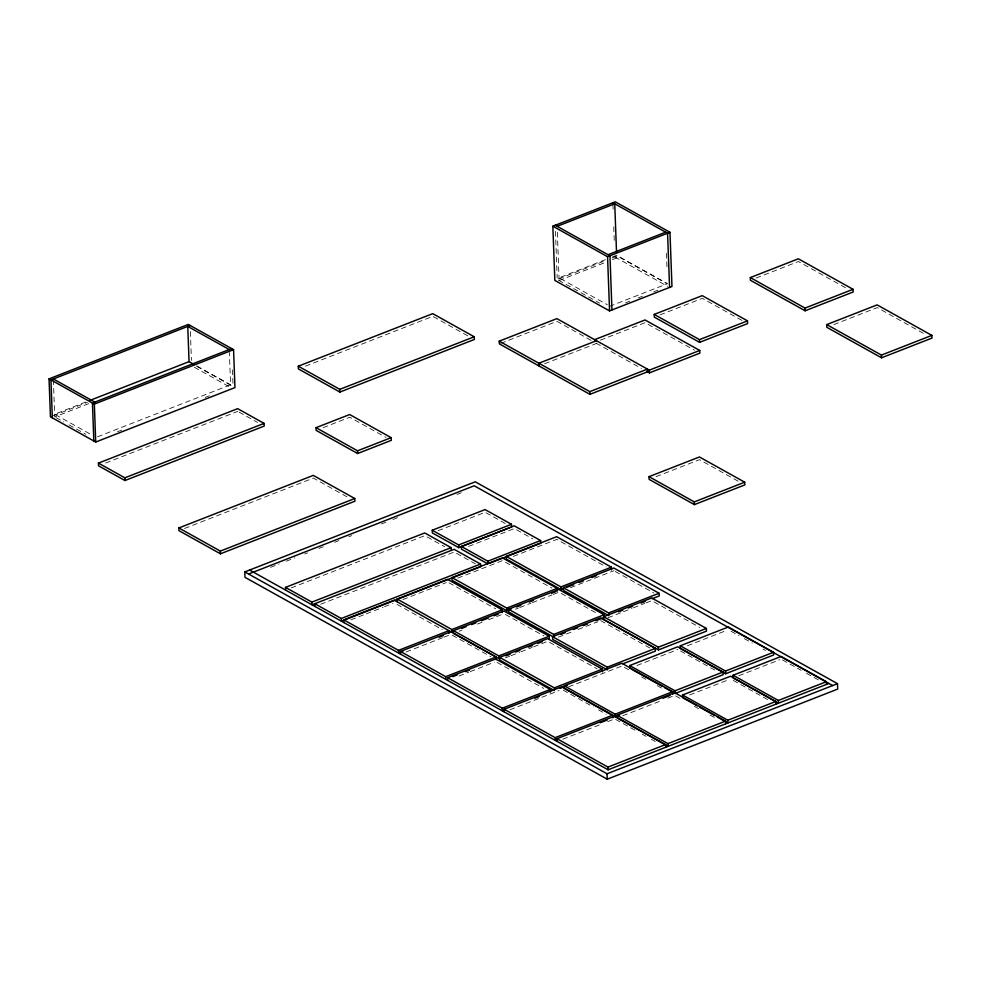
<?xml version="1.0" encoding="UTF-8"?>
<svg xmlns="http://www.w3.org/2000/svg" width="981" height="981" viewBox="0 0 981 981"><rect width="100%" height="100%" fill="white"/><g stroke="black" fill="none" stroke-linecap="round" stroke-linejoin="round"><path stroke-width="0.74" stroke-dasharray="4.91 3.68" d="M85.764 402.038L54.629 414.215L92.251 435.172M53.281 415.699L87.383 402.369M88.695 403.645L54.728 416.925L53.391 380.444M97.548 436.79L230.572 384.785L229.382 352.486M117.462 431.75L121.705 430.095M205.201 397.452L209.444 395.784M305.459 366.158L432.817 316.36L467.839 335.882M605.4 259.683L559.023 277.807L607.349 304.748M612.414 256.936L616.632 255.281L667.583 283.668L609.961 306.195M558.643 278.923L606.417 260.247M612.034 258.04L617.245 256.004L666.626 283.521M559.121 280.517L605.498 262.393M612.524 259.646L616.73 257.991L616.62 254.986M105.641 463.032L237.77 411.37M500.751 343.325L556.963 321.339L591.298 340.481M625.522 302.871L629.741 301.216M638.165 297.917L642.383 296.274M653.628 291.872L657.846 290.229M323.141 427.642L349.751 417.244L386.073 437.477M659.955 314.901L702.322 298.347L742.274 320.603M756.069 278.077L798.436 261.51L847.805 289.027M600.311 340.186L645.118 322.675L694.499 350.18M544.59 363.755L596.583 343.424M184.587 528.452L313.368 478.103L349.677 498.348M833.825 324.576L877.235 307.605L925.279 334.374M270.597 567.325L279.131 563.989M286.244 561.206L294.778 557.87M304.735 553.971L307.58 552.867M318.96 548.416L323.227 546.748M334.607 542.297L338.874 540.629M348.831 536.73L351.676 535.626M381.548 523.94L385.815 522.272M392.94 519.489L398.629 517.269M456.95 494.461L461.217 492.793M291.271 587.877L424.822 535.663L444.626 546.699M438.066 530.709L485.166 512.29L506.294 524.062M320.652 604.247L454.203 552.033L475.331 563.805M468.636 546.392L514.314 528.538L532.806 538.839M656.117 476.643L699.527 459.672L738.141 481.193M350.891 619.845L364.895 614.376M366.293 613.824L383.093 607.251M384.491 606.699L392.903 603.425M402.848 599.575L446.257 582.604M457.735 578.116L502.542 560.592L551.923 588.11M513.357 556.362L556.767 539.391L606.148 566.908M406.134 651.96L442.541 637.724M443.939 637.172L450.941 634.437M459.206 631.212L462.002 630.121M477.404 624.088L483.008 621.905M488.612 619.71L504.013 613.689M515.565 609.176L518.373 608.073M519.771 607.533L530.979 603.143M532.376 602.604L551.984 594.94M553.382 594.388L558.974 592.193L597.601 613.726M570.501 587.693L613.91 570.721M458.998 676.019L468.881 672.157M470.291 671.605L494.301 662.212M505.374 657.883L509.605 656.228M511.015 655.676L519.489 652.365M520.899 651.813L532.205 647.399M533.615 646.847L547.729 641.329L597.11 668.834M558.312 637.184L572.438 631.666M578.091 629.459L597.858 621.721M607.975 617.772L622.089 612.242M623.511 611.69L631.985 608.379M633.395 607.828L644.689 603.413M646.099 602.861L651.752 600.654L699.796 627.423M509.924 709.778L559.109 690.55M568.539 686.859L621.929 665.989L629.765 670.354M636.865 665.51L677.822 649.496M687.399 645.756L726.946 630.293M562.763 739.22L599.293 724.934M607.717 721.636L614.744 718.889L636.951 731.262M622.776 715.75L662.114 700.373M667.742 698.165L674.756 695.419L679.992 698.337M689.692 694.953L729.239 679.49M738.828 675.737L779.772 659.735M614.854 256.948L667.681 286.378M558.569 280.21L599.612 303.092M596.043 343.117L641.415 368.402M731.017 631.224L739.012 635.676M744.334 638.643L752.329 643.095M762.985 649.042L765.646 650.526M782.519 659.919L801.158 670.317M806.492 673.285L818.473 679.956M615.246 571.457L653.873 592.99M196.838 365.987L230.572 384.785M196.752 366.318L233.073 386.551M194.348 367.25L230.67 387.495M680.483 650.979L715.112 670.281M733.31 680.422L767.939 699.723M239.094 412.106L257.574 422.419M600.679 620.617L650.06 648.134M641.525 676.902L646.749 679.808M657.196 685.633L662.42 688.552M694.352 706.345L699.576 709.251M710.036 715.075L715.259 717.982M448.991 582.8L495.699 608.821M505.35 614.437L543.965 635.958M563.229 690.17L593.272 706.921M598.496 709.827L606.332 714.193M642.175 734.168L646.099 736.351M651.323 739.269L655.247 741.452M396.962 604.357L442.345 629.643M452.278 635.185L490.905 656.706M497.048 662.408L543.756 688.429M56.027 417.648L63.814 421.977M69.001 424.871L85.862 434.264M666.467 253.257L667.068 269.824M612.917 204.244L613.137 210.265M613.738 226.832L614.351 243.398M557.355 232.338L559.072 279.021M555.467 231.283L557.183 277.966M232.46 369.862L233.012 385.03M190.388 331.553L191.442 360.383"/><path stroke-width="1.47" d="M49.05 378.862L188.278 324.429L233.564 349.653L234.95 387.605L95.721 442.039L50.436 416.802L49.05 378.862L94.335 404.098L233.564 349.653M190.167 325.471L50.938 379.917L52.324 417.857M90.007 400.383L189.063 361.646L194.25 364.54M231.675 348.611L92.447 403.044L93.833 440.984M552.843 226.206L615.259 201.804L669.974 232.289L671.96 286.501L609.557 310.903L554.829 280.407L552.843 226.206L607.558 256.691L669.974 232.289M557.134 226.317L614.744 203.79L616.509 251.97M298.285 366.207L432.719 313.65L474.228 336.777L474.326 339.487L339.892 392.057L298.383 368.917L298.285 366.207L339.794 389.347L474.228 336.777M608.073 254.704L665.694 232.178M98.443 463.106L237.672 408.66L264.085 423.387L264.183 426.097L124.955 480.531L98.541 465.816L98.443 463.106L124.857 477.821L264.085 423.387M499.243 341.155L589.814 391.627L647.423 369.101L647.521 371.811L589.912 394.337L499.354 343.865L499.243 341.155L556.865 318.629L649.324 370.156L699.735 350.45L699.833 353.16L649.422 372.866L646.761 371.382M316.041 427.667L349.653 414.534L391.161 437.661L391.26 440.371L357.648 453.516L316.14 430.377L316.041 427.667L357.55 450.806L391.161 437.661M654.204 314.411L702.212 295.637L747.497 320.861L747.596 323.583L699.588 342.344L654.302 317.121L654.204 314.411L699.49 339.634L747.497 320.861M750.318 277.574L798.338 258.8L853.053 289.297L853.151 292.007L805.131 310.781L750.416 280.284L750.318 277.574L805.033 308.071L853.053 289.297M594.609 339.671L645.02 319.953L699.735 350.45M596.485 340.714L538.876 363.24L538.974 365.95M178.836 527.95L313.258 475.393L354.766 498.52L354.877 501.23L220.443 553.799L178.934 530.66L178.836 527.95L220.345 551.089L354.766 498.52M826.725 324.601L877.137 304.883L931.852 335.379L931.95 338.089L881.539 357.795L826.824 327.311L826.725 324.601L881.441 355.085L931.852 335.379M244.796 571.911L475.245 481.818L837.504 683.671L837.7 689.091L607.251 779.196L244.992 577.331L244.796 571.911L607.055 773.776L837.504 683.671M248.561 574.02L474.215 485.791L832.697 685.56M285.581 590.096L285.483 587.386L424.712 532.953L451.137 547.668L451.235 550.378M510.157 527.57L458.777 547.656L432.351 532.941L432.253 530.231L485.068 509.58L511.481 524.295L511.579 527.005M285.483 587.386L311.897 602.101L451.137 547.668M432.253 530.231L458.667 544.946L511.481 524.295M461.401 546.466L487.815 561.193L487.913 563.903L461.499 549.176L461.401 546.466L514.216 525.828L540.629 540.543L540.727 543.253L489.347 563.339M649.017 476.668L699.428 456.962L744.702 482.198L744.812 484.908L694.401 504.614L649.115 479.378L649.017 476.668L694.29 501.904L744.702 482.198M341.29 618.484L480.518 564.038L480.616 566.748L341.388 621.194L341.29 618.484L314.876 603.756L314.975 606.466M487.815 561.193L540.629 540.543M343.89 622.579L343.791 619.869L394.203 600.164L496.128 656.963L496.227 659.673M397.244 601.758L397.146 599.048L447.557 579.342L502.272 609.826L502.37 612.536M511.052 609.152L506.846 610.795L452.131 580.298L452.033 577.588L502.444 557.882L557.159 588.367L557.257 591.089M563.879 588.502L561.071 589.593L506.355 559.096L506.257 556.386L556.668 536.681L611.384 567.165L611.482 569.875M343.791 619.869L398.507 650.366L448.918 630.648L449.016 633.358M397.146 599.048L451.861 629.544L502.272 609.826M452.033 577.588L506.748 608.085L557.159 588.367M506.257 556.386L560.973 586.883L611.384 567.165M400.53 654.143L400.432 651.433L450.843 631.727M453.504 630.685L498.789 655.921L498.888 658.631L453.602 633.395L453.504 630.685L503.915 610.979L549.201 636.215L549.299 638.925M508.465 609.201L553.75 634.425L553.848 637.147L508.575 611.911L508.465 609.201L558.876 589.483L604.161 614.719L604.259 617.429L595.859 620.715M563.401 587.717L608.686 612.953L608.784 615.663L563.499 590.427L563.401 587.717L613.812 568.011L659.097 593.247L659.195 595.957L652.193 598.692M402.811 651.433L398.605 653.076L398.507 650.366M439.218 637.196L443.412 635.553M461.769 628.416L465.963 626.773M471.567 624.59L475.773 622.947M481.364 620.752L488.366 618.018M493.97 615.823L498.176 614.18M516.644 606.957L520.85 605.314M529.25 602.027L533.456 600.397M551.653 593.272L555.859 591.629M566.675 587.398L573.677 584.664M579.28 582.469L583.474 580.826M591.874 577.551L596.08 575.908M400.432 651.433L445.717 676.669L496.128 656.963M498.789 655.921L549.201 636.215M553.75 634.425L604.161 614.719M608.686 612.953L659.097 593.247M447.704 680.434L447.606 677.724L495.613 658.95L550.329 689.447L550.427 692.157M499.623 657.38L554.339 687.877L554.437 690.587L499.721 660.09L499.623 657.38L547.631 638.619L602.346 669.103L602.444 671.813M552.573 636.681L607.288 667.178L607.386 669.888L552.671 639.391L552.573 636.681L600.58 617.907L655.296 648.404L655.394 651.114L622.923 663.806M603.634 616.718L651.654 597.944L706.369 628.429L706.467 631.139L658.459 649.913L603.732 619.428L603.634 616.718L658.349 647.202L706.369 628.429M452.817 676.645L457.023 675.002M465.423 671.715L469.617 670.072M505.889 655.897L510.083 654.253M515.687 652.058L519.893 650.415M528.293 647.141L532.487 645.498M538.091 643.303L542.297 641.66M560.85 634.4L565.056 632.757M573.456 629.471L577.662 627.828M583.254 625.645L587.46 624.002M618.582 611.825L622.788 610.182M628.392 607.999L632.586 606.356M640.998 603.07L645.191 601.427M447.606 677.724L502.321 708.208L550.329 689.447M554.339 687.877L602.346 669.103M607.288 667.178L655.296 648.404M504.308 711.973L504.209 709.263L561.819 686.737L612.757 715.124L612.867 717.834M619.477 715.247L615.259 716.903L564.32 688.515L564.222 685.805L621.831 663.279L672.782 691.666L672.88 694.376M505.24 709.815L502.419 710.918L502.321 708.208M534.903 698.227L539.133 696.571M560.09 688.38L567.141 685.621M629.802 668.269L629.704 665.559L677.724 646.786L722.997 672.022L723.095 674.732L675.087 693.506L664.431 687.571M680.25 645.805L728.258 627.031L773.543 652.267L773.641 654.977L725.621 673.751L680.348 648.515L680.25 645.805L725.523 671.041L773.543 652.267M504.209 709.263L555.148 737.651L612.757 715.124M564.222 685.805L615.161 714.193L672.782 691.666M629.704 665.559L674.989 690.796L722.997 672.022M557.134 741.415L557.036 738.705L614.646 716.179L665.596 744.567L665.694 747.277M617.049 715.235L667.987 743.623L668.098 746.333L617.147 717.945L617.049 715.235L674.658 692.709L725.609 721.096L725.707 723.806M558.054 739.257L555.246 740.361L555.148 737.651M600.213 722.776L607.239 720.029M663.033 698.214L670.06 695.468M697.283 705.879L682.641 697.712L682.543 695.002L730.551 676.228L775.836 701.464L775.934 704.174M733.077 675.247L778.362 700.471L778.46 703.181L733.175 677.957L733.077 675.247L781.084 656.473L826.37 681.697L826.468 684.407M557.036 738.705L607.975 767.093L665.596 744.567M667.987 743.623L725.609 721.096M682.543 695.002L727.816 720.238L775.836 701.464M778.362 700.471L826.37 681.697M249.591 570.035L608.085 769.803L828.933 683.45M612.855 202.736L667.571 233.233L669.569 287.433M555.246 225.262L609.961 255.759L611.948 309.959M229.272 349.543L187.763 326.415L189.063 361.646M480.518 564.038L454.105 549.323L311.995 604.811L311.897 602.101M631.139 669.017L661.77 686.087M699.956 707.362L714.597 715.517M717.27 717.001L727.914 722.948L727.816 720.238M53.342 378.973L94.85 402.112M881.441 355.085L881.539 357.795M805.033 308.071L805.131 310.781M725.523 671.041L725.621 673.751M699.49 339.634L699.588 342.344M694.29 501.904L694.401 504.614M674.989 690.796L675.087 693.506M649.324 370.156L649.422 372.866M658.349 647.202L658.459 649.913M607.558 256.691L609.557 310.903M615.161 714.193L615.259 716.903M607.975 767.093L608.085 769.803M607.055 773.776L607.251 779.196M589.814 391.627L589.912 394.337M560.973 586.883L561.071 589.593M506.748 608.085L506.846 610.795M458.667 544.946L458.777 547.656M451.861 629.544L451.959 632.255M445.717 676.669L445.815 679.379M357.55 450.806L357.648 453.516M339.794 389.347L339.892 392.057M220.345 551.089L220.443 553.799M124.857 477.821L124.955 480.531M94.335 404.098L95.721 442.039"/></g></svg>
